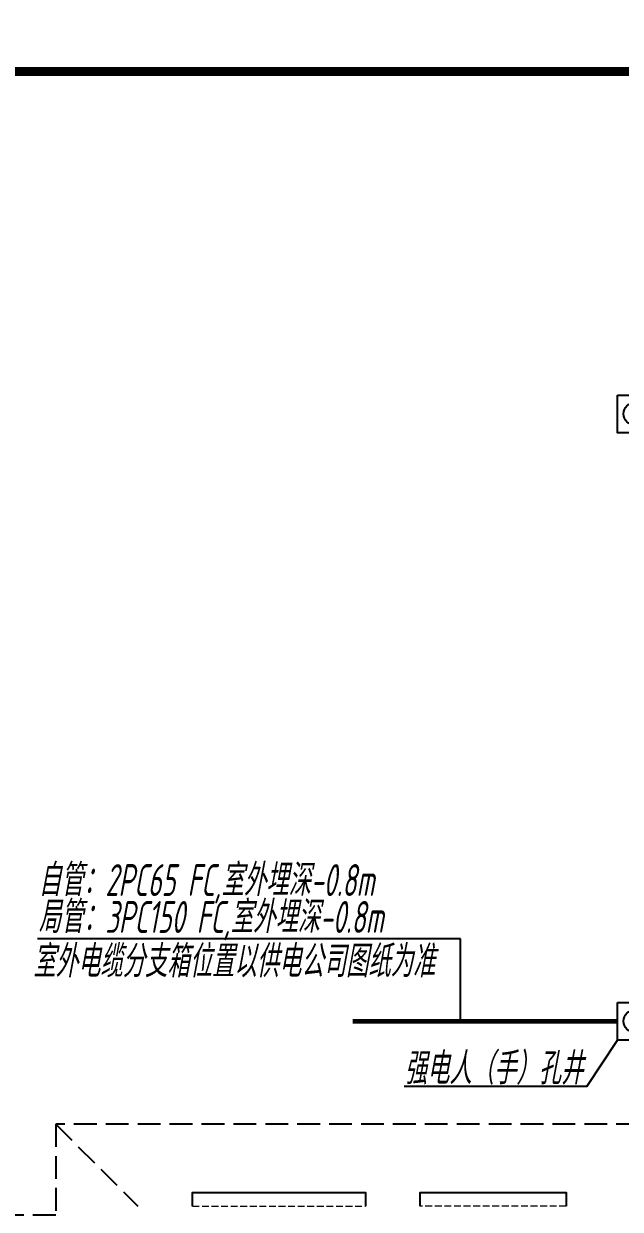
# Model space of a CAD drawing. Extents: x 3002737 to 4077523, y -995787 to -7267.
# Drawn here: x 3432103 to 3438648, y -890478 to -877462 of the extents above; entities that cross this region are included whole.
import ezdxf
from ezdxf.xclip import XClip

# ---------------------------------------------------------------- set-up
doc = ezdxf.new("R2010")
doc.units = 0
doc.header["$LTSCALE"] = 1000
doc.header["$MEASUREMENT"] = 0
doc.header["$XCLIPFRAME"] = 2
doc.linetypes.add('DASH', pattern=[0.35, 0.25, -0.1])
doc.linetypes.add('DOTE', pattern=[2.42, 2, -0.2, 0.02, -0.2])
doc.layers.get('0').update_dxf_attribs({"linetype": 'CONTINUOUS'})
for name, color, linetype in [('!!DIM-动力', 7, 'CONTINUOUS'), ('!!电气', 1, 'CONTINUOUS'), ('DIM-照明', 7, 'CONTINUOUS'), ('WIRE-动力', 7, 'CONTINUOUS'), ('卫生间', 6, 'CONTINUOUS'), ('看线', 185, 'CONTINUOUS')]:
    doc.layers.add(name, color=color, linetype=linetype)
for name, color, linetype, lineweight in [('DOTE', 19, 'DOTE', 9), ('图框', 147, 'CONTINUOUS', 20), ('平面-看线', 252, 'CONTINUOUS', 15)]:
    doc.layers.add(name, color=color, linetype=linetype, lineweight=lineweight)
doc.styles.add('HZTXT', font='gbeitc.shx', dxfattribs={"width": 0.8, "height": 400, "bigfont": 'hztxt.shx'})

# ---------------------------------------------------------------- blocks, each defined once
blk = doc.blocks.new('A$C74D73064')
at = {"layer": 'DOTE', "color": 252}
blk.add_line((69455, 54519), (69455, 8149), dxfattribs=at)
blk = doc.blocks.new('A$C7B1F0EBE')
at = {"color": 252}
ref = blk.add_blockref('A$C74D73064', (-53513, -33808), dxfattribs=at)
XClip(ref).set_block_clipping_path([(63315.4263309771, 50772.2529092039), (117315.4131985184, 70272.2529080271)])
blk = doc.blocks.new('A$C148B7D8E')
at = {"layer": '卫生间', "color": 252, "linetype": 'DASH'}
blk.add_line((900, 10000), (1800, 9100), dxfattribs=at)
blk.add_lwpolyline([(16100, 14000), (16100, 15400), (7700, 15400), (7700, 10800), (7300, 10800), (7300, 10000), (900, 10000), (900, 9000), (-900, 9000), (-900, -900), (1750, -900), (1750, -2100), (23450, -2100), (23450, -900), (25100, -900)], dxfattribs=at)
blk = doc.blocks.new('A$C5F341E43')
at = {"layer": '平面-看线', "color": 252, "linetype": 'DASH', "ltscale": 0.3}
for points in [[(2300, 10200), (4200, 10200)], [(6400, 10200), (4800, 10200)]]:
    blk.add_lwpolyline(points, dxfattribs=at)
at = {"layer": '看线', "color": 252, "ltscale": 0.5}
for points in [[(2300, 10200), (2300, 10350), (4200, 10350), (4200, 10200)], [(4800, 10200), (4800, 10350), (6400, 10350), (6400, 10200)]]:
    blk.add_lwpolyline(points, dxfattribs=at)
at = {"color": 252}
blk.add_blockref('A$C148B7D8E', (-100, 1100), dxfattribs=at)
blk = doc.blocks.new('dfgdsgsdg')
at = {"layer": '!!DIM-动力'}
blk.add_lwpolyline([(1783913, 547079), (1784300, 547079), (1784300, 546668), (1783913, 546668)], close=True, dxfattribs=at)
blk.add_circle((1784105, 546875), 124, dxfattribs=at)

msp = doc.modelspace()

# ---------------------------------------------------------------- linework, layer by layer
at = {"layer": '!!电气'}
for p, q in [((3436895.3, -887507.8), (3432252.7, -887507.8)), ((3436895.3, -888414.8), (3436895.3, -887507.8))]:
    msp.add_line(p, q, dxfattribs=at)
at = {"layer": 'DIM-照明', "color": 7}
for q in [(3438616.6, -888620.4), (3436275.7, -889128.5)]:
    msp.add_line((3438279.8, -889128.5), q, dxfattribs=at)
at = {"layer": 'WIRE-动力', "color": 6, "linetype": 'Continuous', "const_width": 50}
msp.add_lwpolyline([(3438616.6, -888414.8), (3435712, -888414.8)], dxfattribs=at)
at = {"layer": '图框', "const_width": 100}
msp.add_lwpolyline([(3500451.8, -935386.6), (3500451.8, -877986.6), (3419851.8, -877986.6), (3419851.8, -935386.6)], close=True, dxfattribs=at)

# ---------------------------------------------------------------- block references
at = {"layer": '!!DIM-动力', "rotation": 0.001736889965600356}
for p in [(1654720.6, -1428673.8), (1654720.6, -1435342.3)]:
    msp.add_blockref('dfgdsgsdg', p, dxfattribs=at)
at = {"layer": '!!电气'}
for name, p in [('A$C7B1F0EBE', (3419851.8, -875986.6)), ('A$C5F341E43', (3431654.3, -900643.2))]:
    msp.add_blockref(name, p, dxfattribs=at)

# ---------------------------------------------------------------- texts
at = {"layer": 'DIM-照明', "color": 7, "style": 'HZTXT', "width": 0.7}
for s, p in [('自管：2PC65 FC,室外埋深-0.8m', (3432264.2, -887038.6, 1500)), ('局管：3PC150 FC,室外埋深-0.8m', (3432264.2, -887443.8, 1500)), ('室外电缆分支箱位置以供电公司图纸为准', (3432204.9, -887930.6, 1500)), ('强电人（手）孔井', (3436279.4, -889106.2))]:
    msp.add_text(s, height=350, dxfattribs=at).set_placement(p)

doc.saveas('drawing.dxf')
